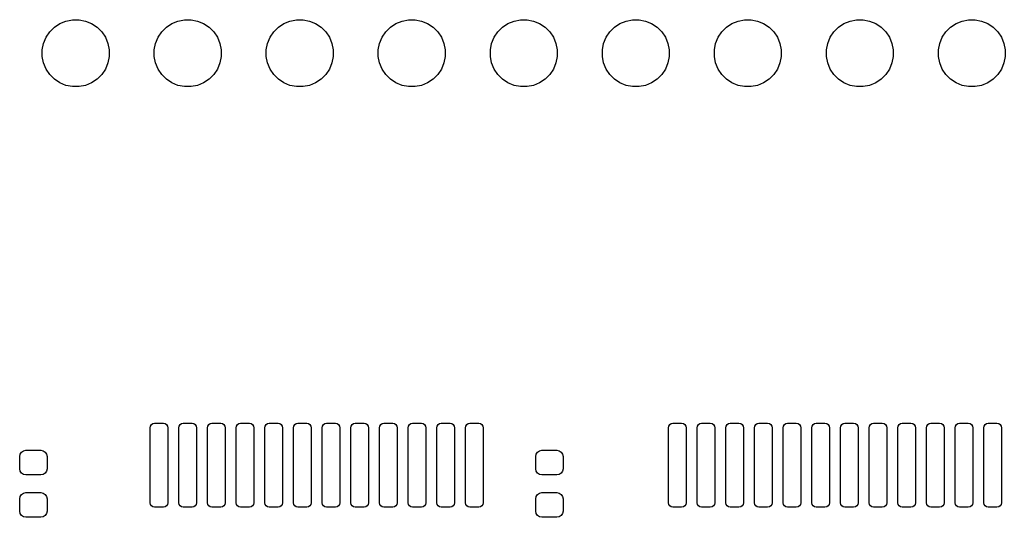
# Model space of a CAD drawing. Header units: inches. Extents: x 2.95 to 6.5, y -4.57 to -2.07.
# Drawn here: x 4.724 to 5.604, y -3.381 to -2.937 of the extents above; entities that cross this region are included whole.
import ezdxf

# ---------------------------------------------------------------- set-up
doc = ezdxf.new("R2010")
doc.units = ezdxf.units.IN
doc.header["$MEASUREMENT"] = 0
doc.layers.add('BLACK', color=7, linetype='CONTINUOUS')

msp = doc.modelspace()

# ---------------------------------------------------------------- linework, layer by layer
at = {"layer": 'BLACK', "linetype": 'CONTINUOUS'}
for p, q in [((4.75987, -2.94047), (4.76531, -2.93822)), ((4.76531, -2.93822), (4.77108, -2.93707)), ((4.77108, -2.93707), (4.77696, -2.93707)), ((4.77696, -2.93707), (4.78272, -2.93822)), ((4.78272, -2.93822), (4.78816, -2.94047)), ((4.85987, -2.94047), (4.86531, -2.93822)), ((4.86531, -2.93822), (4.87108, -2.93707)), ((4.87108, -2.93707), (4.87696, -2.93707)), ((4.87696, -2.93707), (4.88272, -2.93822)), ((4.88272, -2.93822), (4.88816, -2.94047)), ((4.95987, -2.94047), (4.96531, -2.93822)), ((4.96531, -2.93822), (4.97108, -2.93707)), ((4.97108, -2.93707), (4.97696, -2.93707)), ((4.97696, -2.93707), (4.98272, -2.93822)), ((4.98272, -2.93822), (4.98816, -2.94047)), ((5.05987, -2.94047), (5.06531, -2.93822)), ((5.06531, -2.93822), (5.07108, -2.93707)), ((5.07108, -2.93707), (5.07696, -2.93707)), ((5.07696, -2.93707), (5.08272, -2.93822)), ((5.08272, -2.93822), (5.08816, -2.94047)), ((5.15987, -2.94047), (5.16531, -2.93822)), ((5.16531, -2.93822), (5.17108, -2.93707)), ((5.17108, -2.93707), (5.17696, -2.93707)), ((5.17696, -2.93707), (5.18272, -2.93822)), ((5.18272, -2.93822), (5.18816, -2.94047)), ((5.25987, -2.94047), (5.26531, -2.93822)), ((5.26531, -2.93822), (5.27108, -2.93707)), ((5.27108, -2.93707), (5.27696, -2.93707)), ((5.27696, -2.93707), (5.28272, -2.93822)), ((5.28272, -2.93822), (5.28816, -2.94047)), ((5.35987, -2.94047), (5.36531, -2.93822)), ((5.36531, -2.93822), (5.37108, -2.93707)), ((5.37108, -2.93707), (5.37696, -2.93707)), ((5.37696, -2.93707), (5.38272, -2.93822)), ((5.38272, -2.93822), (5.38816, -2.94047)), ((5.45987, -2.94047), (5.46531, -2.93822)), ((5.46531, -2.93822), (5.47108, -2.93707)), ((5.47108, -2.93707), (5.47696, -2.93707)), ((5.47696, -2.93707), (5.48272, -2.93822)), ((5.48272, -2.93822), (5.48816, -2.94047)), ((5.55987, -2.94047), (5.56531, -2.93822)), ((5.56531, -2.93822), (5.57108, -2.93707)), ((5.57108, -2.93707), (5.57696, -2.93707)), ((5.57696, -2.93707), (5.58272, -2.93822)), ((5.58272, -2.93822), (5.58816, -2.94047)), ((4.75083, -2.9479), (4.75498, -2.94374)), ((4.75498, -2.94374), (4.75987, -2.94047)), ((4.78816, -2.94047), (4.79305, -2.94374)), ((4.79305, -2.94374), (4.79721, -2.9479)), ((4.85083, -2.9479), (4.85498, -2.94374)), ((4.85498, -2.94374), (4.85987, -2.94047)), ((4.88816, -2.94047), (4.89305, -2.94374)), ((4.89305, -2.94374), (4.89721, -2.9479)), ((4.95083, -2.9479), (4.95498, -2.94374)), ((4.95498, -2.94374), (4.95987, -2.94047)), ((4.98816, -2.94047), (4.99305, -2.94374)), ((4.99305, -2.94374), (4.99721, -2.9479)), ((5.05083, -2.9479), (5.05498, -2.94374)), ((5.05498, -2.94374), (5.05987, -2.94047)), ((5.08816, -2.94047), (5.09305, -2.94374)), ((5.09305, -2.94374), (5.09721, -2.9479)), ((5.15083, -2.9479), (5.15498, -2.94374)), ((5.15498, -2.94374), (5.15987, -2.94047)), ((5.18816, -2.94047), (5.19305, -2.94374)), ((5.19305, -2.94374), (5.19721, -2.9479)), ((5.25083, -2.9479), (5.25498, -2.94374)), ((5.25498, -2.94374), (5.25987, -2.94047)), ((5.28816, -2.94047), (5.29305, -2.94374)), ((5.29305, -2.94374), (5.29721, -2.9479)), ((5.35083, -2.9479), (5.35498, -2.94374)), ((5.35498, -2.94374), (5.35987, -2.94047)), ((5.38816, -2.94047), (5.39305, -2.94374)), ((5.39305, -2.94374), (5.39721, -2.9479)), ((5.45083, -2.9479), (5.45498, -2.94374)), ((5.45498, -2.94374), (5.45987, -2.94047)), ((5.48816, -2.94047), (5.49305, -2.94374)), ((5.49305, -2.94374), (5.49721, -2.9479)), ((5.55083, -2.9479), (5.55498, -2.94374)), ((5.55498, -2.94374), (5.55987, -2.94047)), ((5.58816, -2.94047), (5.59305, -2.94374)), ((5.59305, -2.94374), (5.59721, -2.9479)), ((4.74531, -2.95822), (4.74756, -2.95279)), ((4.74756, -2.95279), (4.75083, -2.9479)), ((4.79721, -2.9479), (4.80047, -2.95279)), ((4.80047, -2.95279), (4.80272, -2.95822)), ((4.84531, -2.95822), (4.84756, -2.95279)), ((4.84756, -2.95279), (4.85083, -2.9479)), ((4.89721, -2.9479), (4.90047, -2.95279)), ((4.90047, -2.95279), (4.90272, -2.95822)), ((4.94531, -2.95822), (4.94756, -2.95279)), ((4.94756, -2.95279), (4.95083, -2.9479)), ((4.99721, -2.9479), (5.00047, -2.95279)), ((5.00047, -2.95279), (5.00272, -2.95822)), ((5.04531, -2.95822), (5.04756, -2.95279)), ((5.04756, -2.95279), (5.05083, -2.9479)), ((5.09721, -2.9479), (5.10047, -2.95279)), ((5.10047, -2.95279), (5.10272, -2.95822)), ((5.14531, -2.95822), (5.14756, -2.95279)), ((5.14756, -2.95279), (5.15083, -2.9479)), ((5.19721, -2.9479), (5.20047, -2.95279)), ((5.20047, -2.95279), (5.20272, -2.95822)), ((5.24531, -2.95822), (5.24756, -2.95279)), ((5.24756, -2.95279), (5.25083, -2.9479)), ((5.29721, -2.9479), (5.30047, -2.95279)), ((5.30047, -2.95279), (5.30272, -2.95822)), ((5.34531, -2.95822), (5.34756, -2.95279)), ((5.34756, -2.95279), (5.35083, -2.9479)), ((5.39721, -2.9479), (5.40047, -2.95279)), ((5.40047, -2.95279), (5.40272, -2.95822)), ((5.44531, -2.95822), (5.44756, -2.95279)), ((5.44756, -2.95279), (5.45083, -2.9479)), ((5.49721, -2.9479), (5.50047, -2.95279)), ((5.50047, -2.95279), (5.50272, -2.95822)), ((5.54531, -2.95822), (5.54756, -2.95279)), ((5.54756, -2.95279), (5.55083, -2.9479)), ((5.59721, -2.9479), (5.60047, -2.95279)), ((5.60047, -2.95279), (5.60272, -2.95822)), ((4.74416, -2.96399), (4.74531, -2.95822)), ((4.74416, -2.96987), (4.74416, -2.96399)), ((4.80272, -2.95822), (4.80387, -2.96399)), ((4.80387, -2.96399), (4.80387, -2.96987)), ((4.84416, -2.96399), (4.84531, -2.95822)), ((4.84416, -2.96987), (4.84416, -2.96399)), ((4.90272, -2.95822), (4.90387, -2.96399)), ((4.90387, -2.96399), (4.90387, -2.96987)), ((4.94416, -2.96399), (4.94531, -2.95822)), ((4.94416, -2.96987), (4.94416, -2.96399)), ((5.00272, -2.95822), (5.00387, -2.96399)), ((5.00387, -2.96399), (5.00387, -2.96987)), ((5.04416, -2.96399), (5.04531, -2.95822)), ((5.04416, -2.96987), (5.04416, -2.96399)), ((5.10272, -2.95822), (5.10387, -2.96399)), ((5.10387, -2.96399), (5.10387, -2.96987)), ((5.14416, -2.96399), (5.14531, -2.95822)), ((5.14416, -2.96987), (5.14416, -2.96399)), ((5.20272, -2.95822), (5.20387, -2.96399)), ((5.20387, -2.96399), (5.20387, -2.96987)), ((5.24416, -2.96399), (5.24531, -2.95822)), ((5.24416, -2.96987), (5.24416, -2.96399)), ((5.30272, -2.95822), (5.30387, -2.96399)), ((5.30387, -2.96399), (5.30387, -2.96987)), ((5.34416, -2.96399), (5.34531, -2.95822)), ((5.34416, -2.96987), (5.34416, -2.96399)), ((5.40272, -2.95822), (5.40387, -2.96399)), ((5.40387, -2.96399), (5.40387, -2.96987)), ((5.44416, -2.96399), (5.44531, -2.95822)), ((5.44416, -2.96987), (5.44416, -2.96399)), ((5.50272, -2.95822), (5.50387, -2.96399)), ((5.50387, -2.96399), (5.50387, -2.96987)), ((5.54416, -2.96399), (5.54531, -2.95822)), ((5.54416, -2.96987), (5.54416, -2.96399)), ((5.60272, -2.95822), (5.60387, -2.96399)), ((5.60387, -2.96399), (5.60387, -2.96987)), ((4.74531, -2.97564), (4.74416, -2.96987)), ((4.80387, -2.96987), (4.80272, -2.97564)), ((4.84531, -2.97564), (4.84416, -2.96987)), ((4.90387, -2.96987), (4.90272, -2.97564)), ((4.94531, -2.97564), (4.94416, -2.96987)), ((5.00387, -2.96987), (5.00272, -2.97564)), ((5.04531, -2.97564), (5.04416, -2.96987)), ((5.10387, -2.96987), (5.10272, -2.97564)), ((5.14531, -2.97564), (5.14416, -2.96987)), ((5.20387, -2.96987), (5.20272, -2.97564)), ((5.24531, -2.97564), (5.24416, -2.96987)), ((5.30387, -2.96987), (5.30272, -2.97564)), ((5.34531, -2.97564), (5.34416, -2.96987)), ((5.40387, -2.96987), (5.40272, -2.97564)), ((5.44531, -2.97564), (5.44416, -2.96987)), ((5.50387, -2.96987), (5.50272, -2.97564)), ((5.54531, -2.97564), (5.54416, -2.96987)), ((5.60387, -2.96987), (5.60272, -2.97564)), ((4.74756, -2.98107), (4.74531, -2.97564)), ((4.75083, -2.98596), (4.74756, -2.98107)), ((4.80047, -2.98107), (4.79721, -2.98596)), ((4.80272, -2.97564), (4.80047, -2.98107)), ((4.84756, -2.98107), (4.84531, -2.97564)), ((4.85083, -2.98596), (4.84756, -2.98107)), ((4.90047, -2.98107), (4.89721, -2.98596)), ((4.90272, -2.97564), (4.90047, -2.98107)), ((4.94756, -2.98107), (4.94531, -2.97564)), ((4.95083, -2.98596), (4.94756, -2.98107)), ((5.00047, -2.98107), (4.99721, -2.98596)), ((5.00272, -2.97564), (5.00047, -2.98107)), ((5.04756, -2.98107), (5.04531, -2.97564)), ((5.05083, -2.98596), (5.04756, -2.98107)), ((5.10047, -2.98107), (5.09721, -2.98596)), ((5.10272, -2.97564), (5.10047, -2.98107)), ((5.14756, -2.98107), (5.14531, -2.97564)), ((5.15083, -2.98596), (5.14756, -2.98107)), ((5.20047, -2.98107), (5.19721, -2.98596)), ((5.20272, -2.97564), (5.20047, -2.98107)), ((5.24756, -2.98107), (5.24531, -2.97564)), ((5.25083, -2.98596), (5.24756, -2.98107)), ((5.30047, -2.98107), (5.29721, -2.98596)), ((5.30272, -2.97564), (5.30047, -2.98107)), ((5.34756, -2.98107), (5.34531, -2.97564)), ((5.35083, -2.98596), (5.34756, -2.98107)), ((5.40047, -2.98107), (5.39721, -2.98596)), ((5.40272, -2.97564), (5.40047, -2.98107)), ((5.44756, -2.98107), (5.44531, -2.97564)), ((5.45083, -2.98596), (5.44756, -2.98107)), ((5.50047, -2.98107), (5.49721, -2.98596)), ((5.50272, -2.97564), (5.50047, -2.98107)), ((5.54756, -2.98107), (5.54531, -2.97564)), ((5.55083, -2.98596), (5.54756, -2.98107)), ((5.60047, -2.98107), (5.59721, -2.98596)), ((5.60272, -2.97564), (5.60047, -2.98107)), ((4.75498, -2.99012), (4.75083, -2.98596)), ((4.75987, -2.99339), (4.75498, -2.99012)), ((4.79305, -2.99012), (4.78816, -2.99339)), ((4.79721, -2.98596), (4.79305, -2.99012)), ((4.85498, -2.99012), (4.85083, -2.98596)), ((4.85987, -2.99339), (4.85498, -2.99012)), ((4.89305, -2.99012), (4.88816, -2.99339)), ((4.89721, -2.98596), (4.89305, -2.99012)), ((4.95498, -2.99012), (4.95083, -2.98596)), ((4.95987, -2.99339), (4.95498, -2.99012)), ((4.99305, -2.99012), (4.98816, -2.99339)), ((4.99721, -2.98596), (4.99305, -2.99012)), ((5.05498, -2.99012), (5.05083, -2.98596)), ((5.05987, -2.99339), (5.05498, -2.99012)), ((5.09305, -2.99012), (5.08816, -2.99339)), ((5.09721, -2.98596), (5.09305, -2.99012)), ((5.15498, -2.99012), (5.15083, -2.98596)), ((5.15987, -2.99339), (5.15498, -2.99012)), ((5.19305, -2.99012), (5.18816, -2.99339)), ((5.19721, -2.98596), (5.19305, -2.99012)), ((5.25498, -2.99012), (5.25083, -2.98596)), ((5.25987, -2.99339), (5.25498, -2.99012)), ((5.29305, -2.99012), (5.28816, -2.99339)), ((5.29721, -2.98596), (5.29305, -2.99012)), ((5.35498, -2.99012), (5.35083, -2.98596)), ((5.35987, -2.99339), (5.35498, -2.99012)), ((5.39305, -2.99012), (5.38816, -2.99339)), ((5.39721, -2.98596), (5.39305, -2.99012)), ((5.45498, -2.99012), (5.45083, -2.98596)), ((5.45987, -2.99339), (5.45498, -2.99012)), ((5.49305, -2.99012), (5.48816, -2.99339)), ((5.49721, -2.98596), (5.49305, -2.99012)), ((5.55498, -2.99012), (5.55083, -2.98596)), ((5.55987, -2.99339), (5.55498, -2.99012)), ((5.59305, -2.99012), (5.58816, -2.99339)), ((5.59721, -2.98596), (5.59305, -2.99012)), ((4.76531, -2.99564), (4.75987, -2.99339)), ((4.77108, -2.99678), (4.76531, -2.99564)), ((4.77696, -2.99678), (4.77108, -2.99678)), ((4.78272, -2.99564), (4.77696, -2.99678)), ((4.78816, -2.99339), (4.78272, -2.99564)), ((4.86531, -2.99564), (4.85987, -2.99339)), ((4.87108, -2.99678), (4.86531, -2.99564)), ((4.87696, -2.99678), (4.87108, -2.99678)), ((4.88272, -2.99564), (4.87696, -2.99678)), ((4.88816, -2.99339), (4.88272, -2.99564)), ((4.96531, -2.99564), (4.95987, -2.99339)), ((4.97108, -2.99678), (4.96531, -2.99564)), ((4.97696, -2.99678), (4.97108, -2.99678)), ((4.98272, -2.99564), (4.97696, -2.99678)), ((4.98816, -2.99339), (4.98272, -2.99564)), ((5.06531, -2.99564), (5.05987, -2.99339)), ((5.07108, -2.99678), (5.06531, -2.99564)), ((5.07696, -2.99678), (5.07108, -2.99678)), ((5.08272, -2.99564), (5.07696, -2.99678)), ((5.08816, -2.99339), (5.08272, -2.99564)), ((5.16531, -2.99564), (5.15987, -2.99339)), ((5.17108, -2.99678), (5.16531, -2.99564)), ((5.17696, -2.99678), (5.17108, -2.99678)), ((5.18272, -2.99564), (5.17696, -2.99678)), ((5.18816, -2.99339), (5.18272, -2.99564)), ((5.26531, -2.99564), (5.25987, -2.99339)), ((5.27108, -2.99678), (5.26531, -2.99564)), ((5.27696, -2.99678), (5.27108, -2.99678)), ((5.28272, -2.99564), (5.27696, -2.99678)), ((5.28816, -2.99339), (5.28272, -2.99564)), ((5.36531, -2.99564), (5.35987, -2.99339)), ((5.37108, -2.99678), (5.36531, -2.99564)), ((5.37696, -2.99678), (5.37108, -2.99678)), ((5.38272, -2.99564), (5.37696, -2.99678)), ((5.38816, -2.99339), (5.38272, -2.99564)), ((5.46531, -2.99564), (5.45987, -2.99339)), ((5.47108, -2.99678), (5.46531, -2.99564)), ((5.47696, -2.99678), (5.47108, -2.99678)), ((5.48272, -2.99564), (5.47696, -2.99678)), ((5.48816, -2.99339), (5.48272, -2.99564)), ((5.56531, -2.99564), (5.55987, -2.99339)), ((5.57108, -2.99678), (5.56531, -2.99564)), ((5.57696, -2.99678), (5.57108, -2.99678)), ((5.58272, -2.99564), (5.57696, -2.99678)), ((5.58816, -2.99339), (5.58272, -2.99564)), ((4.84085, -3.29967), (4.8417, -3.2984)), ((4.8417, -3.2984), (4.84298, -3.29754)), ((4.84298, -3.29754), (4.84449, -3.29724)), ((4.84449, -3.29724), (4.85236, -3.29724)), ((4.85236, -3.29724), (4.85387, -3.29754)), ((4.85387, -3.29754), (4.85515, -3.2984)), ((4.85515, -3.2984), (4.856, -3.29967)), ((4.86644, -3.29967), (4.86729, -3.2984)), ((4.86729, -3.2984), (4.86857, -3.29754)), ((4.86857, -3.29754), (4.87008, -3.29724)), ((4.87008, -3.29724), (4.87795, -3.29724)), ((4.87795, -3.29724), (4.87946, -3.29754)), ((4.87946, -3.29754), (4.88074, -3.2984)), ((4.88074, -3.2984), (4.88159, -3.29967)), ((4.89203, -3.29967), (4.89289, -3.2984)), ((4.89289, -3.2984), (4.89416, -3.29754)), ((4.89416, -3.29754), (4.89567, -3.29724)), ((4.89567, -3.29724), (4.90354, -3.29724)), ((4.90354, -3.29724), (4.90505, -3.29754)), ((4.90505, -3.29754), (4.90633, -3.2984)), ((4.90633, -3.2984), (4.90718, -3.29967)), ((4.91762, -3.29967), (4.91848, -3.2984)), ((4.91848, -3.2984), (4.91975, -3.29754)), ((4.91975, -3.29754), (4.92126, -3.29724)), ((4.92126, -3.29724), (4.92913, -3.29724)), ((4.92913, -3.29724), (4.93064, -3.29754)), ((4.93064, -3.29754), (4.93192, -3.2984)), ((4.93192, -3.2984), (4.93277, -3.29967)), ((4.94321, -3.29967), (4.94407, -3.2984)), ((4.94407, -3.2984), (4.94534, -3.29754)), ((4.94534, -3.29754), (4.94685, -3.29724)), ((4.94685, -3.29724), (4.95472, -3.29724)), ((4.95472, -3.29724), (4.95623, -3.29754)), ((4.95623, -3.29754), (4.95751, -3.2984)), ((4.95751, -3.2984), (4.95836, -3.29967)), ((4.9688, -3.29967), (4.96966, -3.2984)), ((4.96966, -3.2984), (4.97093, -3.29754)), ((4.97093, -3.29754), (4.97244, -3.29724)), ((4.97244, -3.29724), (4.98031, -3.29724)), ((4.98031, -3.29724), (4.98182, -3.29754)), ((4.98182, -3.29754), (4.9831, -3.2984)), ((4.9831, -3.2984), (4.98395, -3.29967)), ((4.99439, -3.29967), (4.99525, -3.2984)), ((4.99525, -3.2984), (4.99652, -3.29754)), ((4.99652, -3.29754), (4.99803, -3.29724)), ((4.99803, -3.29724), (5.00591, -3.29724)), ((5.00591, -3.29724), (5.00741, -3.29754)), ((5.00741, -3.29754), (5.00869, -3.2984)), ((5.00869, -3.2984), (5.00954, -3.29967)), ((5.01998, -3.29967), (5.02084, -3.2984)), ((5.02084, -3.2984), (5.02212, -3.29754)), ((5.02212, -3.29754), (5.02362, -3.29724)), ((5.02362, -3.29724), (5.0315, -3.29724)), ((5.0315, -3.29724), (5.033, -3.29754)), ((5.033, -3.29754), (5.03428, -3.2984)), ((5.03428, -3.2984), (5.03513, -3.29967)), ((5.04558, -3.29967), (5.04643, -3.2984)), ((5.04643, -3.2984), (5.04771, -3.29754)), ((5.04771, -3.29754), (5.04921, -3.29724)), ((5.04921, -3.29724), (5.05709, -3.29724)), ((5.05709, -3.29724), (5.05859, -3.29754)), ((5.05859, -3.29754), (5.05987, -3.2984)), ((5.05987, -3.2984), (5.06072, -3.29967)), ((5.07117, -3.29967), (5.07202, -3.2984)), ((5.07202, -3.2984), (5.0733, -3.29754)), ((5.0733, -3.29754), (5.0748, -3.29724)), ((5.0748, -3.29724), (5.08268, -3.29724)), ((5.08268, -3.29724), (5.08418, -3.29754)), ((5.08418, -3.29754), (5.08546, -3.2984)), ((5.08546, -3.2984), (5.08631, -3.29967)), ((5.09676, -3.29967), (5.09761, -3.2984)), ((5.09761, -3.2984), (5.09889, -3.29754)), ((5.09889, -3.29754), (5.10039, -3.29724)), ((5.10039, -3.29724), (5.10827, -3.29724)), ((5.10827, -3.29724), (5.10977, -3.29754)), ((5.10977, -3.29754), (5.11105, -3.2984)), ((5.11105, -3.2984), (5.11191, -3.29967)), ((5.12235, -3.29967), (5.1232, -3.2984)), ((5.1232, -3.2984), (5.12448, -3.29754)), ((5.12448, -3.29754), (5.12598, -3.29724)), ((5.12598, -3.29724), (5.13386, -3.29724)), ((5.13386, -3.29724), (5.13536, -3.29754)), ((5.13536, -3.29754), (5.13664, -3.2984)), ((5.13664, -3.2984), (5.1375, -3.29967)), ((5.30345, -3.29967), (5.3043, -3.2984)), ((5.3043, -3.2984), (5.30558, -3.29754)), ((5.30558, -3.29754), (5.30709, -3.29724)), ((5.30709, -3.29724), (5.31496, -3.29724)), ((5.31496, -3.29724), (5.31647, -3.29754)), ((5.31647, -3.29754), (5.31774, -3.2984)), ((5.31774, -3.2984), (5.3186, -3.29967)), ((5.32904, -3.29967), (5.32989, -3.2984)), ((5.32989, -3.2984), (5.33117, -3.29754)), ((5.33117, -3.29754), (5.33268, -3.29724)), ((5.33268, -3.29724), (5.34055, -3.29724)), ((5.34055, -3.29724), (5.34206, -3.29754)), ((5.34206, -3.29754), (5.34334, -3.2984)), ((5.34334, -3.2984), (5.34419, -3.29967)), ((5.35463, -3.29967), (5.35548, -3.2984)), ((5.35548, -3.2984), (5.35676, -3.29754)), ((5.35676, -3.29754), (5.35827, -3.29724)), ((5.35827, -3.29724), (5.36614, -3.29724)), ((5.36614, -3.29724), (5.36765, -3.29754)), ((5.36765, -3.29754), (5.36893, -3.2984)), ((5.36893, -3.2984), (5.36978, -3.29967)), ((5.38022, -3.29967), (5.38107, -3.2984)), ((5.38107, -3.2984), (5.38235, -3.29754)), ((5.38235, -3.29754), (5.38386, -3.29724)), ((5.38386, -3.29724), (5.39173, -3.29724)), ((5.39173, -3.29724), (5.39324, -3.29754)), ((5.39324, -3.29754), (5.39452, -3.2984)), ((5.39452, -3.2984), (5.39537, -3.29967)), ((5.40581, -3.29967), (5.40666, -3.2984)), ((5.40666, -3.2984), (5.40794, -3.29754)), ((5.40794, -3.29754), (5.40945, -3.29724)), ((5.40945, -3.29724), (5.41732, -3.29724)), ((5.41732, -3.29724), (5.41883, -3.29754)), ((5.41883, -3.29754), (5.42011, -3.2984)), ((5.42011, -3.2984), (5.42096, -3.29967)), ((5.4314, -3.29967), (5.43226, -3.2984)), ((5.43226, -3.2984), (5.43353, -3.29754)), ((5.43353, -3.29754), (5.43504, -3.29724)), ((5.43504, -3.29724), (5.44291, -3.29724)), ((5.44291, -3.29724), (5.44442, -3.29754)), ((5.44442, -3.29754), (5.4457, -3.2984)), ((5.4457, -3.2984), (5.44655, -3.29967)), ((5.45699, -3.29967), (5.45785, -3.2984)), ((5.45785, -3.2984), (5.45912, -3.29754)), ((5.45912, -3.29754), (5.46063, -3.29724)), ((5.46063, -3.29724), (5.4685, -3.29724)), ((5.4685, -3.29724), (5.47001, -3.29754)), ((5.47001, -3.29754), (5.47129, -3.2984)), ((5.47129, -3.2984), (5.47214, -3.29967)), ((5.48258, -3.29967), (5.48344, -3.2984)), ((5.48344, -3.2984), (5.48471, -3.29754)), ((5.48471, -3.29754), (5.48622, -3.29724)), ((5.48622, -3.29724), (5.49409, -3.29724)), ((5.49409, -3.29724), (5.4956, -3.29754)), ((5.4956, -3.29754), (5.49688, -3.2984)), ((5.49688, -3.2984), (5.49773, -3.29967)), ((5.50817, -3.29967), (5.50903, -3.2984)), ((5.50903, -3.2984), (5.5103, -3.29754)), ((5.5103, -3.29754), (5.51181, -3.29724)), ((5.51181, -3.29724), (5.51969, -3.29724)), ((5.51969, -3.29724), (5.52119, -3.29754)), ((5.52119, -3.29754), (5.52247, -3.2984)), ((5.52247, -3.2984), (5.52332, -3.29967)), ((5.53376, -3.29967), (5.53462, -3.2984)), ((5.53462, -3.2984), (5.53589, -3.29754)), ((5.53589, -3.29754), (5.5374, -3.29724)), ((5.5374, -3.29724), (5.54528, -3.29724)), ((5.54528, -3.29724), (5.54678, -3.29754)), ((5.54678, -3.29754), (5.54806, -3.2984)), ((5.54806, -3.2984), (5.54891, -3.29967)), ((5.55935, -3.29967), (5.56021, -3.2984)), ((5.56021, -3.2984), (5.56149, -3.29754)), ((5.56149, -3.29754), (5.56299, -3.29724)), ((5.56299, -3.29724), (5.57087, -3.29724)), ((5.57087, -3.29724), (5.57237, -3.29754)), ((5.57237, -3.29754), (5.57365, -3.2984)), ((5.57365, -3.2984), (5.5745, -3.29967)), ((5.58495, -3.29967), (5.5858, -3.2984)), ((5.5858, -3.2984), (5.58708, -3.29754)), ((5.58708, -3.29754), (5.58858, -3.29724)), ((5.58858, -3.29724), (5.59646, -3.29724)), ((5.59646, -3.29724), (5.59796, -3.29754)), ((5.59796, -3.29754), (5.59924, -3.2984)), ((5.59924, -3.2984), (5.60009, -3.29967)), ((4.84055, -3.30118), (4.84085, -3.29967)), ((4.84055, -3.36811), (4.84055, -3.30118)), ((4.856, -3.29967), (4.8563, -3.30118)), ((4.8563, -3.30118), (4.8563, -3.36811)), ((4.86614, -3.30118), (4.86644, -3.29967)), ((4.86614, -3.36811), (4.86614, -3.30118)), ((4.88159, -3.29967), (4.88189, -3.30118)), ((4.88189, -3.30118), (4.88189, -3.36811)), ((4.89173, -3.30118), (4.89203, -3.29967)), ((4.89173, -3.36811), (4.89173, -3.30118)), ((4.90718, -3.29967), (4.90748, -3.30118)), ((4.90748, -3.30118), (4.90748, -3.36811)), ((4.91732, -3.30118), (4.91762, -3.29967)), ((4.91732, -3.36811), (4.91732, -3.30118)), ((4.93277, -3.29967), (4.93307, -3.30118)), ((4.93307, -3.30118), (4.93307, -3.36811)), ((4.94291, -3.30118), (4.94321, -3.29967)), ((4.94291, -3.36811), (4.94291, -3.30118)), ((4.95836, -3.29967), (4.95866, -3.30118)), ((4.95866, -3.30118), (4.95866, -3.36811)), ((4.9685, -3.30118), (4.9688, -3.29967)), ((4.9685, -3.36811), (4.9685, -3.30118)), ((4.98395, -3.29967), (4.98425, -3.30118)), ((4.98425, -3.30118), (4.98425, -3.36811)), ((4.99409, -3.30118), (4.99439, -3.29967)), ((4.99409, -3.36811), (4.99409, -3.30118)), ((5.00954, -3.29967), (5.00984, -3.30118)), ((5.00984, -3.30118), (5.00984, -3.36811)), ((5.01969, -3.30118), (5.01998, -3.29967)), ((5.01969, -3.36811), (5.01969, -3.30118)), ((5.03513, -3.29967), (5.03543, -3.30118)), ((5.03543, -3.30118), (5.03543, -3.36811)), ((5.04528, -3.30118), (5.04558, -3.29967)), ((5.04528, -3.36811), (5.04528, -3.30118)), ((5.06072, -3.29967), (5.06102, -3.30118)), ((5.06102, -3.30118), (5.06102, -3.36811)), ((5.07087, -3.30118), (5.07117, -3.29967)), ((5.07087, -3.36811), (5.07087, -3.30118)), ((5.08631, -3.29967), (5.08661, -3.30118)), ((5.08661, -3.30118), (5.08661, -3.36811)), ((5.09646, -3.30118), (5.09676, -3.29967)), ((5.09646, -3.36811), (5.09646, -3.30118)), ((5.11191, -3.29967), (5.1122, -3.30118)), ((5.1122, -3.30118), (5.1122, -3.36811)), ((5.12205, -3.30118), (5.12235, -3.29967)), ((5.12205, -3.36811), (5.12205, -3.30118)), ((5.1375, -3.29967), (5.1378, -3.30118)), ((5.1378, -3.30118), (5.1378, -3.36811)), ((5.30315, -3.30118), (5.30345, -3.29967)), ((5.30315, -3.36811), (5.30315, -3.30118)), ((5.3186, -3.29967), (5.3189, -3.30118)), ((5.3189, -3.30118), (5.3189, -3.36811)), ((5.32874, -3.30118), (5.32904, -3.29967)), ((5.32874, -3.36811), (5.32874, -3.30118)), ((5.34419, -3.29967), (5.34449, -3.30118)), ((5.34449, -3.30118), (5.34449, -3.36811)), ((5.35433, -3.30118), (5.35463, -3.29967)), ((5.35433, -3.36811), (5.35433, -3.30118)), ((5.36978, -3.29967), (5.37008, -3.30118)), ((5.37008, -3.30118), (5.37008, -3.36811)), ((5.37992, -3.30118), (5.38022, -3.29967)), ((5.37992, -3.36811), (5.37992, -3.30118)), ((5.39537, -3.29967), (5.39567, -3.30118)), ((5.39567, -3.30118), (5.39567, -3.36811)), ((5.40551, -3.30118), (5.40581, -3.29967)), ((5.40551, -3.36811), (5.40551, -3.30118)), ((5.42096, -3.29967), (5.42126, -3.30118)), ((5.42126, -3.30118), (5.42126, -3.36811)), ((5.4311, -3.30118), (5.4314, -3.29967)), ((5.4311, -3.36811), (5.4311, -3.30118)), ((5.44655, -3.29967), (5.44685, -3.30118)), ((5.44685, -3.30118), (5.44685, -3.36811)), ((5.45669, -3.30118), (5.45699, -3.29967)), ((5.45669, -3.36811), (5.45669, -3.30118)), ((5.47214, -3.29967), (5.47244, -3.30118)), ((5.47244, -3.30118), (5.47244, -3.36811)), ((5.48228, -3.30118), (5.48258, -3.29967)), ((5.48228, -3.36811), (5.48228, -3.30118)), ((5.49773, -3.29967), (5.49803, -3.30118)), ((5.49803, -3.30118), (5.49803, -3.36811)), ((5.50787, -3.30118), (5.50817, -3.29967)), ((5.50787, -3.36811), (5.50787, -3.30118)), ((5.52332, -3.29967), (5.52362, -3.30118)), ((5.52362, -3.30118), (5.52362, -3.36811)), ((5.53346, -3.30118), (5.53376, -3.29967)), ((5.53346, -3.36811), (5.53346, -3.30118)), ((5.54891, -3.29967), (5.54921, -3.30118)), ((5.54921, -3.30118), (5.54921, -3.36811)), ((5.55906, -3.30118), (5.55935, -3.29967)), ((5.55906, -3.36811), (5.55906, -3.30118)), ((5.5745, -3.29967), (5.5748, -3.30118)), ((5.5748, -3.30118), (5.5748, -3.36811)), ((5.58465, -3.30118), (5.58495, -3.29967)), ((5.58465, -3.36811), (5.58465, -3.30118)), ((5.60009, -3.29967), (5.60039, -3.30118)), ((5.60039, -3.30118), (5.60039, -3.36811)), ((4.72402, -3.32677), (4.72444, -3.32466)), ((4.72444, -3.32466), (4.72563, -3.32287)), ((4.72563, -3.32287), (4.72742, -3.32168)), ((4.72742, -3.32168), (4.72953, -3.32126)), ((4.72953, -3.32126), (4.74291, -3.32126)), ((4.74291, -3.32126), (4.74502, -3.32168)), ((4.74502, -3.32168), (4.74681, -3.32287)), ((4.74681, -3.32287), (4.74801, -3.32466)), ((4.74801, -3.32466), (4.74843, -3.32677)), ((5.18465, -3.32677), (5.18507, -3.32466)), ((5.18507, -3.32466), (5.18626, -3.32287)), ((5.18626, -3.32287), (5.18805, -3.32168)), ((5.18805, -3.32168), (5.19016, -3.32126)), ((5.19016, -3.32126), (5.20354, -3.32126)), ((5.20354, -3.32126), (5.20565, -3.32168)), ((5.20565, -3.32168), (5.20744, -3.32287)), ((5.20744, -3.32287), (5.20864, -3.32466)), ((5.20864, -3.32466), (5.20906, -3.32677)), ((4.72402, -3.3378), (4.72402, -3.32677)), ((4.74843, -3.32677), (4.74843, -3.3378)), ((5.18465, -3.3378), (5.18465, -3.32677)), ((5.20906, -3.32677), (5.20906, -3.3378)), ((4.72444, -3.3399), (4.72402, -3.3378)), ((4.72563, -3.34169), (4.72444, -3.3399)), ((4.72742, -3.34289), (4.72563, -3.34169)), ((4.72953, -3.34331), (4.72742, -3.34289)), ((4.74291, -3.34331), (4.72953, -3.34331)), ((4.74502, -3.34289), (4.74291, -3.34331)), ((4.74681, -3.34169), (4.74502, -3.34289)), ((4.74801, -3.3399), (4.74681, -3.34169)), ((4.74843, -3.3378), (4.74801, -3.3399)), ((5.18507, -3.3399), (5.18465, -3.3378)), ((5.18626, -3.34169), (5.18507, -3.3399)), ((5.18805, -3.34289), (5.18626, -3.34169)), ((5.19016, -3.34331), (5.18805, -3.34289)), ((5.20354, -3.34331), (5.19016, -3.34331)), ((5.20565, -3.34289), (5.20354, -3.34331)), ((5.20744, -3.34169), (5.20565, -3.34289)), ((5.20864, -3.3399), (5.20744, -3.34169)), ((5.20906, -3.3378), (5.20864, -3.3399)), ((4.72444, -3.36246), (4.72563, -3.36067)), ((4.72563, -3.36067), (4.72742, -3.35947)), ((4.72742, -3.35947), (4.72953, -3.35906)), ((4.72953, -3.35906), (4.74291, -3.35906)), ((4.74291, -3.35906), (4.74502, -3.35947)), ((4.74502, -3.35947), (4.74681, -3.36067)), ((4.74681, -3.36067), (4.74801, -3.36246)), ((5.18507, -3.36246), (5.18626, -3.36067)), ((5.18626, -3.36067), (5.18805, -3.35947)), ((5.18805, -3.35947), (5.19016, -3.35906)), ((5.19016, -3.35906), (5.20354, -3.35906)), ((5.20354, -3.35906), (5.20565, -3.35947)), ((5.20565, -3.35947), (5.20744, -3.36067)), ((5.20744, -3.36067), (5.20864, -3.36246)), ((4.72402, -3.36457), (4.72444, -3.36246)), ((4.72402, -3.37559), (4.72402, -3.36457)), ((4.74801, -3.36246), (4.74843, -3.36457)), ((4.74843, -3.36457), (4.74843, -3.37559)), ((4.84085, -3.36962), (4.84055, -3.36811)), ((4.8417, -3.37089), (4.84085, -3.36962)), ((4.856, -3.36962), (4.85515, -3.37089)), ((4.8563, -3.36811), (4.856, -3.36962)), ((4.86644, -3.36962), (4.86614, -3.36811)), ((4.86729, -3.37089), (4.86644, -3.36962)), ((4.88159, -3.36962), (4.88074, -3.37089)), ((4.88189, -3.36811), (4.88159, -3.36962)), ((4.89203, -3.36962), (4.89173, -3.36811)), ((4.89289, -3.37089), (4.89203, -3.36962)), ((4.90718, -3.36962), (4.90633, -3.37089)), ((4.90748, -3.36811), (4.90718, -3.36962)), ((4.91762, -3.36962), (4.91732, -3.36811)), ((4.91848, -3.37089), (4.91762, -3.36962)), ((4.93277, -3.36962), (4.93192, -3.37089)), ((4.93307, -3.36811), (4.93277, -3.36962)), ((4.94321, -3.36962), (4.94291, -3.36811)), ((4.94407, -3.37089), (4.94321, -3.36962)), ((4.95836, -3.36962), (4.95751, -3.37089)), ((4.95866, -3.36811), (4.95836, -3.36962)), ((4.9688, -3.36962), (4.9685, -3.36811)), ((4.96966, -3.37089), (4.9688, -3.36962)), ((4.98395, -3.36962), (4.9831, -3.37089)), ((4.98425, -3.36811), (4.98395, -3.36962)), ((4.99439, -3.36962), (4.99409, -3.36811)), ((4.99525, -3.37089), (4.99439, -3.36962)), ((5.00954, -3.36962), (5.00869, -3.37089)), ((5.00984, -3.36811), (5.00954, -3.36962)), ((5.01998, -3.36962), (5.01969, -3.36811)), ((5.02084, -3.37089), (5.01998, -3.36962)), ((5.03513, -3.36962), (5.03428, -3.37089)), ((5.03543, -3.36811), (5.03513, -3.36962)), ((5.04558, -3.36962), (5.04528, -3.36811)), ((5.04643, -3.37089), (5.04558, -3.36962)), ((5.06072, -3.36962), (5.05987, -3.37089)), ((5.06102, -3.36811), (5.06072, -3.36962)), ((5.07117, -3.36962), (5.07087, -3.36811)), ((5.07202, -3.37089), (5.07117, -3.36962)), ((5.08631, -3.36962), (5.08546, -3.37089)), ((5.08661, -3.36811), (5.08631, -3.36962)), ((5.09676, -3.36962), (5.09646, -3.36811)), ((5.09761, -3.37089), (5.09676, -3.36962)), ((5.11191, -3.36962), (5.11105, -3.37089)), ((5.1122, -3.36811), (5.11191, -3.36962)), ((5.12235, -3.36962), (5.12205, -3.36811)), ((5.1232, -3.37089), (5.12235, -3.36962)), ((5.1375, -3.36962), (5.13664, -3.37089)), ((5.1378, -3.36811), (5.1375, -3.36962)), ((5.18465, -3.36457), (5.18507, -3.36246)), ((5.18465, -3.37559), (5.18465, -3.36457)), ((5.20864, -3.36246), (5.20906, -3.36457)), ((5.20906, -3.36457), (5.20906, -3.37559)), ((5.30345, -3.36962), (5.30315, -3.36811)), ((5.3043, -3.37089), (5.30345, -3.36962)), ((5.3186, -3.36962), (5.31774, -3.37089)), ((5.3189, -3.36811), (5.3186, -3.36962)), ((5.32904, -3.36962), (5.32874, -3.36811)), ((5.32989, -3.37089), (5.32904, -3.36962)), ((5.34419, -3.36962), (5.34334, -3.37089)), ((5.34449, -3.36811), (5.34419, -3.36962)), ((5.35463, -3.36962), (5.35433, -3.36811)), ((5.35548, -3.37089), (5.35463, -3.36962)), ((5.36978, -3.36962), (5.36893, -3.37089)), ((5.37008, -3.36811), (5.36978, -3.36962)), ((5.38022, -3.36962), (5.37992, -3.36811)), ((5.38107, -3.37089), (5.38022, -3.36962)), ((5.39537, -3.36962), (5.39452, -3.37089)), ((5.39567, -3.36811), (5.39537, -3.36962)), ((5.40581, -3.36962), (5.40551, -3.36811)), ((5.40666, -3.37089), (5.40581, -3.36962)), ((5.42096, -3.36962), (5.42011, -3.37089)), ((5.42126, -3.36811), (5.42096, -3.36962)), ((5.4314, -3.36962), (5.4311, -3.36811)), ((5.43226, -3.37089), (5.4314, -3.36962)), ((5.44655, -3.36962), (5.4457, -3.37089)), ((5.44685, -3.36811), (5.44655, -3.36962)), ((5.45699, -3.36962), (5.45669, -3.36811)), ((5.45785, -3.37089), (5.45699, -3.36962)), ((5.47214, -3.36962), (5.47129, -3.37089)), ((5.47244, -3.36811), (5.47214, -3.36962)), ((5.48258, -3.36962), (5.48228, -3.36811)), ((5.48344, -3.37089), (5.48258, -3.36962)), ((5.49773, -3.36962), (5.49688, -3.37089)), ((5.49803, -3.36811), (5.49773, -3.36962)), ((5.50817, -3.36962), (5.50787, -3.36811)), ((5.50903, -3.37089), (5.50817, -3.36962)), ((5.52332, -3.36962), (5.52247, -3.37089)), ((5.52362, -3.36811), (5.52332, -3.36962)), ((5.53376, -3.36962), (5.53346, -3.36811)), ((5.53462, -3.37089), (5.53376, -3.36962)), ((5.54891, -3.36962), (5.54806, -3.37089)), ((5.54921, -3.36811), (5.54891, -3.36962)), ((5.55935, -3.36962), (5.55906, -3.36811)), ((5.56021, -3.37089), (5.55935, -3.36962)), ((5.5745, -3.36962), (5.57365, -3.37089)), ((5.5748, -3.36811), (5.5745, -3.36962)), ((5.58495, -3.36962), (5.58465, -3.36811)), ((5.5858, -3.37089), (5.58495, -3.36962)), ((5.60009, -3.36962), (5.59924, -3.37089)), ((5.60039, -3.36811), (5.60009, -3.36962)), ((4.72444, -3.3777), (4.72402, -3.37559)), ((4.72563, -3.37949), (4.72444, -3.3777)), ((4.74801, -3.3777), (4.74681, -3.37949)), ((4.74843, -3.37559), (4.74801, -3.3777)), ((4.84298, -3.37175), (4.8417, -3.37089)), ((4.84449, -3.37205), (4.84298, -3.37175)), ((4.85236, -3.37205), (4.84449, -3.37205)), ((4.85387, -3.37175), (4.85236, -3.37205)), ((4.85515, -3.37089), (4.85387, -3.37175)), ((4.86857, -3.37175), (4.86729, -3.37089)), ((4.87008, -3.37205), (4.86857, -3.37175)), ((4.87795, -3.37205), (4.87008, -3.37205)), ((4.87946, -3.37175), (4.87795, -3.37205)), ((4.88074, -3.37089), (4.87946, -3.37175)), ((4.89416, -3.37175), (4.89289, -3.37089)), ((4.89567, -3.37205), (4.89416, -3.37175)), ((4.90354, -3.37205), (4.89567, -3.37205)), ((4.90505, -3.37175), (4.90354, -3.37205)), ((4.90633, -3.37089), (4.90505, -3.37175)), ((4.91975, -3.37175), (4.91848, -3.37089)), ((4.92126, -3.37205), (4.91975, -3.37175)), ((4.92913, -3.37205), (4.92126, -3.37205)), ((4.93064, -3.37175), (4.92913, -3.37205)), ((4.93192, -3.37089), (4.93064, -3.37175)), ((4.94534, -3.37175), (4.94407, -3.37089)), ((4.94685, -3.37205), (4.94534, -3.37175)), ((4.95472, -3.37205), (4.94685, -3.37205)), ((4.95623, -3.37175), (4.95472, -3.37205)), ((4.95751, -3.37089), (4.95623, -3.37175)), ((4.97093, -3.37175), (4.96966, -3.37089)), ((4.97244, -3.37205), (4.97093, -3.37175)), ((4.98031, -3.37205), (4.97244, -3.37205)), ((4.98182, -3.37175), (4.98031, -3.37205)), ((4.9831, -3.37089), (4.98182, -3.37175)), ((4.99652, -3.37175), (4.99525, -3.37089)), ((4.99803, -3.37205), (4.99652, -3.37175)), ((5.00591, -3.37205), (4.99803, -3.37205)), ((5.00741, -3.37175), (5.00591, -3.37205)), ((5.00869, -3.37089), (5.00741, -3.37175)), ((5.02212, -3.37175), (5.02084, -3.37089)), ((5.02362, -3.37205), (5.02212, -3.37175)), ((5.0315, -3.37205), (5.02362, -3.37205)), ((5.033, -3.37175), (5.0315, -3.37205)), ((5.03428, -3.37089), (5.033, -3.37175)), ((5.04771, -3.37175), (5.04643, -3.37089)), ((5.04921, -3.37205), (5.04771, -3.37175)), ((5.05709, -3.37205), (5.04921, -3.37205)), ((5.05859, -3.37175), (5.05709, -3.37205)), ((5.05987, -3.37089), (5.05859, -3.37175)), ((5.0733, -3.37175), (5.07202, -3.37089)), ((5.0748, -3.37205), (5.0733, -3.37175)), ((5.08268, -3.37205), (5.0748, -3.37205)), ((5.08418, -3.37175), (5.08268, -3.37205)), ((5.08546, -3.37089), (5.08418, -3.37175)), ((5.09889, -3.37175), (5.09761, -3.37089)), ((5.10039, -3.37205), (5.09889, -3.37175)), ((5.10827, -3.37205), (5.10039, -3.37205)), ((5.10977, -3.37175), (5.10827, -3.37205)), ((5.11105, -3.37089), (5.10977, -3.37175)), ((5.12448, -3.37175), (5.1232, -3.37089)), ((5.12598, -3.37205), (5.12448, -3.37175)), ((5.13386, -3.37205), (5.12598, -3.37205)), ((5.13536, -3.37175), (5.13386, -3.37205)), ((5.13664, -3.37089), (5.13536, -3.37175)), ((5.18507, -3.3777), (5.18465, -3.37559)), ((5.18626, -3.37949), (5.18507, -3.3777)), ((5.20864, -3.3777), (5.20744, -3.37949)), ((5.20906, -3.37559), (5.20864, -3.3777)), ((5.30558, -3.37175), (5.3043, -3.37089)), ((5.30709, -3.37205), (5.30558, -3.37175)), ((5.31496, -3.37205), (5.30709, -3.37205)), ((5.31647, -3.37175), (5.31496, -3.37205)), ((5.31774, -3.37089), (5.31647, -3.37175)), ((5.33117, -3.37175), (5.32989, -3.37089)), ((5.33268, -3.37205), (5.33117, -3.37175)), ((5.34055, -3.37205), (5.33268, -3.37205)), ((5.34206, -3.37175), (5.34055, -3.37205)), ((5.34334, -3.37089), (5.34206, -3.37175)), ((5.35676, -3.37175), (5.35548, -3.37089)), ((5.35827, -3.37205), (5.35676, -3.37175)), ((5.36614, -3.37205), (5.35827, -3.37205)), ((5.36765, -3.37175), (5.36614, -3.37205)), ((5.36893, -3.37089), (5.36765, -3.37175)), ((5.38235, -3.37175), (5.38107, -3.37089)), ((5.38386, -3.37205), (5.38235, -3.37175)), ((5.39173, -3.37205), (5.38386, -3.37205)), ((5.39324, -3.37175), (5.39173, -3.37205)), ((5.39452, -3.37089), (5.39324, -3.37175)), ((5.40794, -3.37175), (5.40666, -3.37089)), ((5.40945, -3.37205), (5.40794, -3.37175)), ((5.41732, -3.37205), (5.40945, -3.37205)), ((5.41883, -3.37175), (5.41732, -3.37205)), ((5.42011, -3.37089), (5.41883, -3.37175)), ((5.43353, -3.37175), (5.43226, -3.37089)), ((5.43504, -3.37205), (5.43353, -3.37175)), ((5.44291, -3.37205), (5.43504, -3.37205)), ((5.44442, -3.37175), (5.44291, -3.37205)), ((5.4457, -3.37089), (5.44442, -3.37175)), ((5.45912, -3.37175), (5.45785, -3.37089)), ((5.46063, -3.37205), (5.45912, -3.37175)), ((5.4685, -3.37205), (5.46063, -3.37205)), ((5.47001, -3.37175), (5.4685, -3.37205)), ((5.47129, -3.37089), (5.47001, -3.37175)), ((5.48471, -3.37175), (5.48344, -3.37089)), ((5.48622, -3.37205), (5.48471, -3.37175)), ((5.49409, -3.37205), (5.48622, -3.37205)), ((5.4956, -3.37175), (5.49409, -3.37205)), ((5.49688, -3.37089), (5.4956, -3.37175)), ((5.5103, -3.37175), (5.50903, -3.37089)), ((5.51181, -3.37205), (5.5103, -3.37175)), ((5.51969, -3.37205), (5.51181, -3.37205)), ((5.52119, -3.37175), (5.51969, -3.37205)), ((5.52247, -3.37089), (5.52119, -3.37175)), ((5.53589, -3.37175), (5.53462, -3.37089)), ((5.5374, -3.37205), (5.53589, -3.37175)), ((5.54528, -3.37205), (5.5374, -3.37205)), ((5.54678, -3.37175), (5.54528, -3.37205)), ((5.54806, -3.37089), (5.54678, -3.37175)), ((5.56149, -3.37175), (5.56021, -3.37089)), ((5.56299, -3.37205), (5.56149, -3.37175)), ((5.57087, -3.37205), (5.56299, -3.37205)), ((5.57237, -3.37175), (5.57087, -3.37205)), ((5.57365, -3.37089), (5.57237, -3.37175)), ((5.58708, -3.37175), (5.5858, -3.37089)), ((5.58858, -3.37205), (5.58708, -3.37175)), ((5.59646, -3.37205), (5.58858, -3.37205)), ((5.59796, -3.37175), (5.59646, -3.37205)), ((5.59924, -3.37089), (5.59796, -3.37175)), ((4.72742, -3.38068), (4.72563, -3.37949)), ((4.72953, -3.3811), (4.72742, -3.38068)), ((4.74291, -3.3811), (4.72953, -3.3811)), ((4.74502, -3.38068), (4.74291, -3.3811)), ((4.74681, -3.37949), (4.74502, -3.38068)), ((5.18805, -3.38068), (5.18626, -3.37949)), ((5.19016, -3.3811), (5.18805, -3.38068)), ((5.20354, -3.3811), (5.19016, -3.3811)), ((5.20565, -3.38068), (5.20354, -3.3811)), ((5.20744, -3.37949), (5.20565, -3.38068))]:
    msp.add_line(p, q, dxfattribs=at)

doc.saveas('drawing.dxf')
